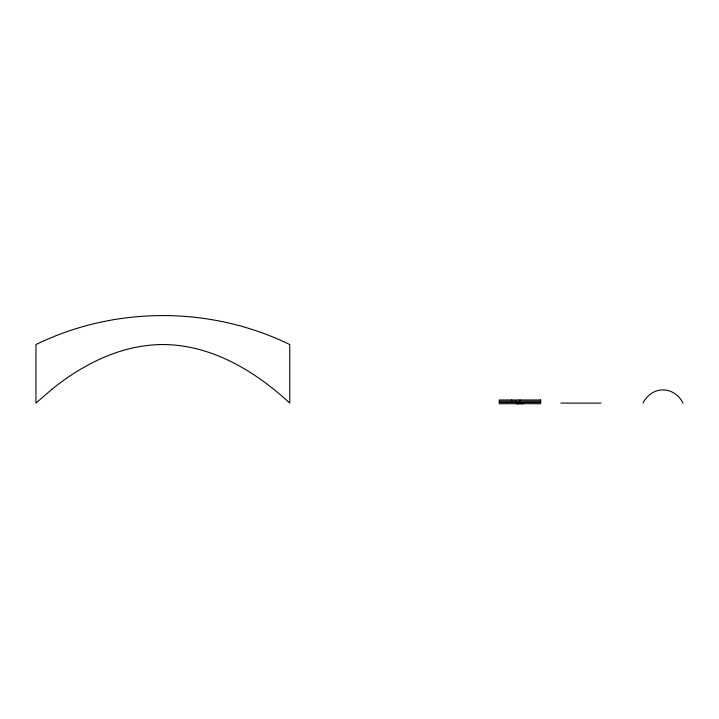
<?xml version="1.0" encoding="UTF-8"?>
<svg xmlns="http://www.w3.org/2000/svg" width="719" height="719" viewBox="0 0 719 719"><rect width="100%" height="100%" fill="white"/><g stroke="black" fill="none" stroke-linecap="round" stroke-linejoin="round"><path stroke-width="1.08" d="M642.939 403.089C652.115 385.519 673.874 385.519 683.05 403.089M516.727 403.71L516.727 403.089L517.015 403.71M522.264 403.71L522.264 403.089L521.976 403.71M499.292 401.22L540.643 401.22M499.292 402.469L540.643 402.469M516.727 403.089L519.181 403.089L519.181 403.71M560.874 403.089L600.985 403.089M517.68 403.71L517.68 403.089L519.181 403.089M522.264 403.089L521.041 403.089L521.041 403.71M517.959 403.089L517.968 403.71M523.207 403.71L523.207 403.089L520.763 403.089L520.763 403.71M522.929 403.089L522.929 403.71M521.706 403.089L521.706 403.71M519.972 399.98L519.972 403.71M518.893 403.089L518.893 403.71M518.237 403.089L518.237 403.71M517.95 403.089L517.95 403.71M517.608 402.469L517.608 403.71M515.631 401.22L515.631 402.469M511.685 399.98L511.685 401.22M51.813 389.374L35.95 403.089L35.95 344.554C114.986 305.917 210.703 305.917 289.739 344.554L289.739 403.089C255.137 371.094 211.323 344.635 162.845 344.554C121.673 344.599 83.224 363.967 51.813 389.374M540.643 399.98L499.292 399.98L499.292 403.71L540.643 403.71L540.643 399.98"/></g></svg>
